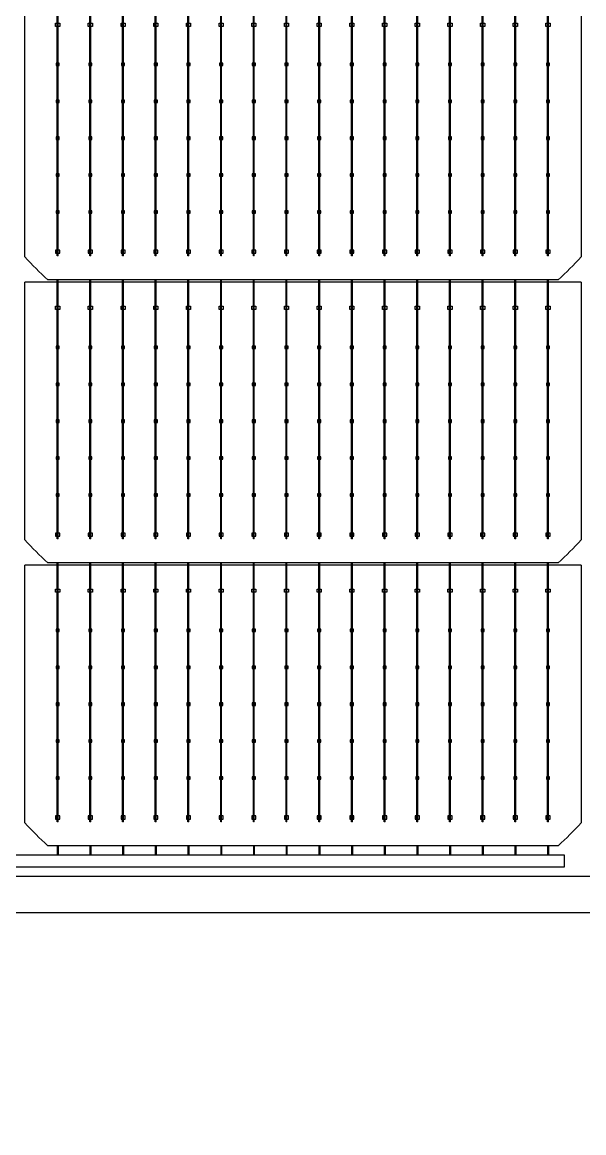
# Model space of a CAD drawing. Header units: millimetres. Extents: x 10297564 to 11610295, y -9287743 to -8409454.
# Drawn here: x 10668490 to 10669964, y -9208731 to -9205814 of the extents above; entities that cross this region are included whole.
import ezdxf

# ---------------------------------------------------------------- set-up
doc = ezdxf.new("R2010")
doc.units = ezdxf.units.MM
doc.header["$LTSCALE"] = 100
doc.layers.add('TEXTLINE', color=1, linetype='Continuous')

# ---------------------------------------------------------------- blocks, each defined once
blk = doc.blocks.new('635W')
for p, q in [((10686289.86, -10026415.96), (10686289.86, -10026331.16)), ((10686290.18, -10026415.96), (10686290.18, -10026331.16)), ((10686300.56, -10026415.96), (10686300.56, -10026331.16)), ((10686300.88, -10026415.96), (10686300.88, -10026331.16)), ((10686311.26, -10026415.96), (10686311.26, -10026331.16)), ((10686311.58, -10026415.96), (10686311.58, -10026331.16)), ((10686321.96, -10026415.96), (10686321.96, -10026331.16)), ((10686322.28, -10026415.96), (10686322.28, -10026331.16)), ((10686332.66, -10026415.96), (10686332.66, -10026331.16)), ((10686332.98, -10026415.96), (10686332.98, -10026331.16)), ((10686343.36, -10026415.96), (10686343.36, -10026331.16)), ((10686343.68, -10026415.96), (10686343.68, -10026331.16)), ((10686354.06, -10026415.96), (10686354.06, -10026331.16)), ((10686354.38, -10026415.96), (10686354.38, -10026331.16)), ((10686364.76, -10026415.96), (10686364.76, -10026331.16)), ((10686365.08, -10026415.96), (10686365.08, -10026331.16)), ((10686375.46, -10026415.96), (10686375.46, -10026331.16)), ((10686375.78, -10026415.96), (10686375.78, -10026331.16)), ((10686386.16, -10026415.96), (10686386.16, -10026331.16)), ((10686386.48, -10026415.96), (10686386.48, -10026331.16)), ((10686396.86, -10026415.96), (10686396.86, -10026331.16)), ((10686397.18, -10026415.96), (10686397.18, -10026331.16)), ((10686407.56, -10026415.96), (10686407.56, -10026331.16)), ((10686407.88, -10026415.96), (10686407.88, -10026331.16)), ((10686418.26, -10026415.96), (10686418.26, -10026331.16)), ((10686418.58, -10026415.96), (10686418.58, -10026331.16)), ((10686428.96, -10026415.96), (10686428.96, -10026331.16)), ((10686429.28, -10026415.96), (10686429.28, -10026331.16)), ((10686439.66, -10026415.96), (10686439.66, -10026331.16)), ((10686439.98, -10026415.96), (10686439.98, -10026331.16)), ((10686450.36, -10026415.96), (10686450.36, -10026331.16)), ((10686450.68, -10026415.96), (10686450.68, -10026331.16)), ((10686461.42, -10026424.64), (10686279.22, -10026424.64)), ((10686289.86, -10026508.64), (10686289.86, -10026423.83)), ((10686290.18, -10026508.64), (10686290.18, -10026423.83)), ((10686300.56, -10026508.64), (10686300.56, -10026423.83)), ((10686300.88, -10026508.64), (10686300.88, -10026423.83)), ((10686311.26, -10026508.64), (10686311.26, -10026423.83)), ((10686311.58, -10026508.64), (10686311.58, -10026423.83)), ((10686321.96, -10026508.64), (10686321.96, -10026423.83)), ((10686322.28, -10026508.64), (10686322.28, -10026423.83)), ((10686332.66, -10026508.64), (10686332.66, -10026423.83)), ((10686332.98, -10026508.64), (10686332.98, -10026423.83)), ((10686343.36, -10026508.64), (10686343.36, -10026423.83)), ((10686343.68, -10026508.64), (10686343.68, -10026423.83)), ((10686354.06, -10026508.64), (10686354.06, -10026423.83)), ((10686354.38, -10026508.64), (10686354.38, -10026423.83)), ((10686364.76, -10026508.64), (10686364.76, -10026423.83)), ((10686365.08, -10026508.64), (10686365.08, -10026423.83)), ((10686375.46, -10026508.64), (10686375.46, -10026423.83)), ((10686375.78, -10026508.64), (10686375.78, -10026423.83)), ((10686386.16, -10026508.64), (10686386.16, -10026423.83)), ((10686386.48, -10026508.64), (10686386.48, -10026423.83)), ((10686396.86, -10026508.64), (10686396.86, -10026423.83)), ((10686397.18, -10026508.64), (10686397.18, -10026423.83)), ((10686407.56, -10026508.64), (10686407.56, -10026423.83)), ((10686407.88, -10026508.64), (10686407.88, -10026423.83)), ((10686418.26, -10026508.64), (10686418.26, -10026423.83)), ((10686418.58, -10026508.64), (10686418.58, -10026423.83)), ((10686428.96, -10026508.64), (10686428.96, -10026423.83)), ((10686429.28, -10026508.64), (10686429.28, -10026423.83)), ((10686439.66, -10026508.64), (10686439.66, -10026423.83)), ((10686439.98, -10026508.64), (10686439.98, -10026423.83)), ((10686450.36, -10026508.64), (10686450.36, -10026423.83)), ((10686450.68, -10026508.64), (10686450.68, -10026423.83)), ((10686289.86, -10026601.31), (10686289.86, -10026516.51)), ((10686290.18, -10026601.31), (10686290.18, -10026516.51)), ((10686300.56, -10026601.31), (10686300.56, -10026516.51)), ((10686300.88, -10026601.31), (10686300.88, -10026516.51)), ((10686311.26, -10026601.31), (10686311.26, -10026516.51)), ((10686311.58, -10026601.31), (10686311.58, -10026516.51)), ((10686321.96, -10026601.31), (10686321.96, -10026516.51)), ((10686322.28, -10026601.31), (10686322.28, -10026516.51)), ((10686332.66, -10026601.31), (10686332.66, -10026516.51)), ((10686332.98, -10026601.31), (10686332.98, -10026516.51)), ((10686343.36, -10026601.31), (10686343.36, -10026516.51)), ((10686343.68, -10026601.31), (10686343.68, -10026516.51)), ((10686354.06, -10026601.31), (10686354.06, -10026516.51)), ((10686354.38, -10026601.31), (10686354.38, -10026516.51)), ((10686364.76, -10026601.31), (10686364.76, -10026516.51)), ((10686365.08, -10026601.31), (10686365.08, -10026516.51)), ((10686375.46, -10026601.31), (10686375.46, -10026516.51)), ((10686375.78, -10026601.31), (10686375.78, -10026516.51)), ((10686386.16, -10026601.31), (10686386.16, -10026516.51)), ((10686386.48, -10026601.31), (10686386.48, -10026516.51)), ((10686396.86, -10026601.31), (10686396.86, -10026516.51)), ((10686397.18, -10026601.31), (10686397.18, -10026516.51)), ((10686407.56, -10026601.31), (10686407.56, -10026516.51)), ((10686407.88, -10026601.31), (10686407.88, -10026516.51)), ((10686418.26, -10026601.31), (10686418.26, -10026516.51)), ((10686418.58, -10026601.31), (10686418.58, -10026516.51)), ((10686428.96, -10026601.31), (10686428.96, -10026516.51)), ((10686429.28, -10026601.31), (10686429.28, -10026516.51)), ((10686439.66, -10026601.31), (10686439.66, -10026516.51)), ((10686439.98, -10026601.31), (10686439.98, -10026516.51)), ((10686450.36, -10026601.31), (10686450.36, -10026516.51)), ((10686450.68, -10026601.31), (10686450.68, -10026516.51)), ((10686461.42, -10026517.31), (10686279.22, -10026517.31)), ((10686289.86, -10026609.19), (10686289.86, -10026612.19)), ((10686290.18, -10026609.19), (10686290.18, -10026612.19)), ((10686300.56, -10026609.19), (10686300.56, -10026612.19)), ((10686300.88, -10026609.19), (10686300.88, -10026612.19)), ((10686311.26, -10026609.19), (10686311.26, -10026612.19)), ((10686311.58, -10026609.19), (10686311.58, -10026612.19)), ((10686321.96, -10026609.19), (10686321.96, -10026612.19)), ((10686322.28, -10026609.19), (10686322.28, -10026612.19)), ((10686332.66, -10026609.19), (10686332.66, -10026612.19)), ((10686332.98, -10026609.19), (10686332.98, -10026612.19)), ((10686343.36, -10026609.19), (10686343.36, -10026612.19)), ((10686343.68, -10026609.19), (10686343.68, -10026612.19)), ((10686354.06, -10026609.19), (10686354.06, -10026612.19)), ((10686354.38, -10026609.19), (10686354.38, -10026612.19)), ((10686364.76, -10026609.19), (10686364.76, -10026612.19)), ((10686365.08, -10026609.19), (10686365.08, -10026612.19)), ((10686375.46, -10026609.19), (10686375.46, -10026612.19)), ((10686375.78, -10026609.19), (10686375.78, -10026612.19)), ((10686386.16, -10026609.19), (10686386.16, -10026612.19)), ((10686386.48, -10026609.19), (10686386.48, -10026612.19)), ((10686396.86, -10026609.19), (10686396.86, -10026612.19)), ((10686397.18, -10026609.19), (10686397.18, -10026612.19)), ((10686407.56, -10026609.19), (10686407.56, -10026612.19)), ((10686407.88, -10026609.19), (10686407.88, -10026612.19)), ((10686418.26, -10026609.19), (10686418.26, -10026612.19)), ((10686418.58, -10026609.19), (10686418.58, -10026612.19)), ((10686428.96, -10026609.19), (10686428.96, -10026612.19)), ((10686429.28, -10026609.19), (10686429.28, -10026612.19)), ((10686439.66, -10026609.19), (10686439.66, -10026612.19)), ((10686439.98, -10026609.19), (10686439.98, -10026612.19)), ((10686450.36, -10026609.19), (10686450.36, -10026612.19)), ((10686450.68, -10026609.19), (10686450.68, -10026612.19))]:
    blk.add_line(p, q)
for points in [[(10686079.67, -10024167.21), (10687212.67, -10024167.21), (10687212.67, -10026631.21), (10686079.67, -10026631.21)], [(10686091.67, -10024179.21), (10687200.67, -10024179.21), (10687200.67, -10026619.21), (10686091.67, -10026619.21)], [(10686289.32, -10026340.83), (10686289.32, -10026339.83), (10686290.72, -10026339.83), (10686290.72, -10026340.83)], [(10686300.02, -10026340.83), (10686300.02, -10026339.83), (10686301.42, -10026339.83), (10686301.42, -10026340.83)], [(10686310.72, -10026340.83), (10686310.72, -10026339.83), (10686312.12, -10026339.83), (10686312.12, -10026340.83)], [(10686321.42, -10026340.83), (10686321.42, -10026339.83), (10686322.82, -10026339.83), (10686322.82, -10026340.83)], [(10686332.12, -10026340.83), (10686332.12, -10026339.83), (10686333.52, -10026339.83), (10686333.52, -10026340.83)], [(10686342.82, -10026340.83), (10686342.82, -10026339.83), (10686344.22, -10026339.83), (10686344.22, -10026340.83)], [(10686353.52, -10026340.83), (10686353.52, -10026339.83), (10686354.92, -10026339.83), (10686354.92, -10026340.83)], [(10686364.22, -10026340.83), (10686364.22, -10026339.83), (10686365.62, -10026339.83), (10686365.62, -10026340.83)], [(10686374.92, -10026340.83), (10686374.92, -10026339.83), (10686376.32, -10026339.83), (10686376.32, -10026340.83)], [(10686385.62, -10026340.83), (10686385.62, -10026339.83), (10686387.02, -10026339.83), (10686387.02, -10026340.83)], [(10686396.32, -10026340.83), (10686396.32, -10026339.83), (10686397.72, -10026339.83), (10686397.72, -10026340.83)], [(10686407.02, -10026340.83), (10686407.02, -10026339.83), (10686408.42, -10026339.83), (10686408.42, -10026340.83)], [(10686417.72, -10026340.83), (10686417.72, -10026339.83), (10686419.12, -10026339.83), (10686419.12, -10026340.83)], [(10686428.42, -10026340.83), (10686428.42, -10026339.83), (10686429.82, -10026339.83), (10686429.82, -10026340.83)], [(10686439.12, -10026340.83), (10686439.12, -10026339.83), (10686440.52, -10026339.83), (10686440.52, -10026340.83)], [(10686449.82, -10026340.83), (10686449.82, -10026339.83), (10686451.22, -10026339.83), (10686451.22, -10026340.83)], [(10686290.52, -10026352.9), (10686289.52, -10026352.9), (10686289.52, -10026353.7), (10686290.52, -10026353.7)], [(10686301.22, -10026352.9), (10686300.22, -10026352.9), (10686300.22, -10026353.7), (10686301.22, -10026353.7)], [(10686311.92, -10026352.9), (10686310.92, -10026352.9), (10686310.92, -10026353.7), (10686311.92, -10026353.7)], [(10686322.62, -10026352.9), (10686321.62, -10026352.9), (10686321.62, -10026353.7), (10686322.62, -10026353.7)], [(10686333.32, -10026352.9), (10686332.32, -10026352.9), (10686332.32, -10026353.7), (10686333.32, -10026353.7)], [(10686344.02, -10026352.9), (10686343.02, -10026352.9), (10686343.02, -10026353.7), (10686344.02, -10026353.7)], [(10686354.72, -10026352.9), (10686353.72, -10026352.9), (10686353.72, -10026353.7), (10686354.72, -10026353.7)], [(10686365.42, -10026352.9), (10686364.42, -10026352.9), (10686364.42, -10026353.7), (10686365.42, -10026353.7)], [(10686376.12, -10026352.9), (10686375.12, -10026352.9), (10686375.12, -10026353.7), (10686376.12, -10026353.7)], [(10686386.82, -10026352.9), (10686385.82, -10026352.9), (10686385.82, -10026353.7), (10686386.82, -10026353.7)], [(10686397.52, -10026352.9), (10686396.52, -10026352.9), (10686396.52, -10026353.7), (10686397.52, -10026353.7)], [(10686408.22, -10026352.9), (10686407.22, -10026352.9), (10686407.22, -10026353.7), (10686408.22, -10026353.7)], [(10686418.92, -10026352.9), (10686417.92, -10026352.9), (10686417.92, -10026353.7), (10686418.92, -10026353.7)], [(10686429.62, -10026352.9), (10686428.62, -10026352.9), (10686428.62, -10026353.7), (10686429.62, -10026353.7)], [(10686440.32, -10026352.9), (10686439.32, -10026352.9), (10686439.32, -10026353.7), (10686440.32, -10026353.7)], [(10686451.02, -10026352.9), (10686450.02, -10026352.9), (10686450.02, -10026353.7), (10686451.02, -10026353.7)], [(10686290.52, -10026364.98), (10686289.52, -10026364.98), (10686289.52, -10026365.78), (10686290.52, -10026365.78)], [(10686301.22, -10026364.98), (10686300.22, -10026364.98), (10686300.22, -10026365.78), (10686301.22, -10026365.78)], [(10686311.92, -10026364.98), (10686310.92, -10026364.98), (10686310.92, -10026365.78), (10686311.92, -10026365.78)], [(10686322.62, -10026364.98), (10686321.62, -10026364.98), (10686321.62, -10026365.78), (10686322.62, -10026365.78)], [(10686333.32, -10026364.98), (10686332.32, -10026364.98), (10686332.32, -10026365.78), (10686333.32, -10026365.78)], [(10686344.02, -10026364.98), (10686343.02, -10026364.98), (10686343.02, -10026365.78), (10686344.02, -10026365.78)], [(10686354.72, -10026364.98), (10686353.72, -10026364.98), (10686353.72, -10026365.78), (10686354.72, -10026365.78)], [(10686365.42, -10026364.98), (10686364.42, -10026364.98), (10686364.42, -10026365.78), (10686365.42, -10026365.78)], [(10686376.12, -10026364.98), (10686375.12, -10026364.98), (10686375.12, -10026365.78), (10686376.12, -10026365.78)], [(10686386.82, -10026364.98), (10686385.82, -10026364.98), (10686385.82, -10026365.78), (10686386.82, -10026365.78)], [(10686397.52, -10026364.98), (10686396.52, -10026364.98), (10686396.52, -10026365.78), (10686397.52, -10026365.78)], [(10686408.22, -10026364.98), (10686407.22, -10026364.98), (10686407.22, -10026365.78), (10686408.22, -10026365.78)], [(10686418.92, -10026364.98), (10686417.92, -10026364.98), (10686417.92, -10026365.78), (10686418.92, -10026365.78)], [(10686429.62, -10026364.98), (10686428.62, -10026364.98), (10686428.62, -10026365.78), (10686429.62, -10026365.78)], [(10686440.32, -10026364.98), (10686439.32, -10026364.98), (10686439.32, -10026365.78), (10686440.32, -10026365.78)], [(10686451.02, -10026364.98), (10686450.02, -10026364.98), (10686450.02, -10026365.78), (10686451.02, -10026365.78)], [(10686290.52, -10026377.06), (10686289.52, -10026377.06), (10686289.52, -10026377.86), (10686290.52, -10026377.86)], [(10686301.22, -10026377.06), (10686300.22, -10026377.06), (10686300.22, -10026377.86), (10686301.22, -10026377.86)], [(10686311.92, -10026377.06), (10686310.92, -10026377.06), (10686310.92, -10026377.86), (10686311.92, -10026377.86)], [(10686322.62, -10026377.06), (10686321.62, -10026377.06), (10686321.62, -10026377.86), (10686322.62, -10026377.86)], [(10686333.32, -10026377.06), (10686332.32, -10026377.06), (10686332.32, -10026377.86), (10686333.32, -10026377.86)], [(10686344.02, -10026377.06), (10686343.02, -10026377.06), (10686343.02, -10026377.86), (10686344.02, -10026377.86)], [(10686354.72, -10026377.06), (10686353.72, -10026377.06), (10686353.72, -10026377.86), (10686354.72, -10026377.86)], [(10686365.42, -10026377.06), (10686364.42, -10026377.06), (10686364.42, -10026377.86), (10686365.42, -10026377.86)], [(10686376.12, -10026377.06), (10686375.12, -10026377.06), (10686375.12, -10026377.86), (10686376.12, -10026377.86)], [(10686386.82, -10026377.06), (10686385.82, -10026377.06), (10686385.82, -10026377.86), (10686386.82, -10026377.86)], [(10686397.52, -10026377.06), (10686396.52, -10026377.06), (10686396.52, -10026377.86), (10686397.52, -10026377.86)], [(10686408.22, -10026377.06), (10686407.22, -10026377.06), (10686407.22, -10026377.86), (10686408.22, -10026377.86)], [(10686418.92, -10026377.06), (10686417.92, -10026377.06), (10686417.92, -10026377.86), (10686418.92, -10026377.86)], [(10686429.62, -10026377.06), (10686428.62, -10026377.06), (10686428.62, -10026377.86), (10686429.62, -10026377.86)], [(10686440.32, -10026377.06), (10686439.32, -10026377.06), (10686439.32, -10026377.86), (10686440.32, -10026377.86)], [(10686451.02, -10026377.06), (10686450.02, -10026377.06), (10686450.02, -10026377.86), (10686451.02, -10026377.86)], [(10686290.52, -10026389.14), (10686289.52, -10026389.14), (10686289.52, -10026389.94), (10686290.52, -10026389.94)], [(10686301.22, -10026389.14), (10686300.22, -10026389.14), (10686300.22, -10026389.94), (10686301.22, -10026389.94)], [(10686311.92, -10026389.14), (10686310.92, -10026389.14), (10686310.92, -10026389.94), (10686311.92, -10026389.94)], [(10686322.62, -10026389.14), (10686321.62, -10026389.14), (10686321.62, -10026389.94), (10686322.62, -10026389.94)], [(10686333.32, -10026389.14), (10686332.32, -10026389.14), (10686332.32, -10026389.94), (10686333.32, -10026389.94)], [(10686344.02, -10026389.14), (10686343.02, -10026389.14), (10686343.02, -10026389.94), (10686344.02, -10026389.94)], [(10686354.72, -10026389.14), (10686353.72, -10026389.14), (10686353.72, -10026389.94), (10686354.72, -10026389.94)], [(10686365.42, -10026389.14), (10686364.42, -10026389.14), (10686364.42, -10026389.94), (10686365.42, -10026389.94)], [(10686376.12, -10026389.14), (10686375.12, -10026389.14), (10686375.12, -10026389.94), (10686376.12, -10026389.94)], [(10686386.82, -10026389.14), (10686385.82, -10026389.14), (10686385.82, -10026389.94), (10686386.82, -10026389.94)], [(10686397.52, -10026389.14), (10686396.52, -10026389.14), (10686396.52, -10026389.94), (10686397.52, -10026389.94)], [(10686408.22, -10026389.14), (10686407.22, -10026389.14), (10686407.22, -10026389.94), (10686408.22, -10026389.94)], [(10686418.92, -10026389.14), (10686417.92, -10026389.14), (10686417.92, -10026389.94), (10686418.92, -10026389.94)], [(10686429.62, -10026389.14), (10686428.62, -10026389.14), (10686428.62, -10026389.94), (10686429.62, -10026389.94)], [(10686440.32, -10026389.14), (10686439.32, -10026389.14), (10686439.32, -10026389.94), (10686440.32, -10026389.94)], [(10686451.02, -10026389.14), (10686450.02, -10026389.14), (10686450.02, -10026389.94), (10686451.02, -10026389.94)], [(10686290.52, -10026401.22), (10686289.52, -10026401.22), (10686289.52, -10026402.02), (10686290.52, -10026402.02)], [(10686301.22, -10026401.22), (10686300.22, -10026401.22), (10686300.22, -10026402.02), (10686301.22, -10026402.02)], [(10686311.92, -10026401.22), (10686310.92, -10026401.22), (10686310.92, -10026402.02), (10686311.92, -10026402.02)], [(10686322.62, -10026401.22), (10686321.62, -10026401.22), (10686321.62, -10026402.02), (10686322.62, -10026402.02)], [(10686333.32, -10026401.22), (10686332.32, -10026401.22), (10686332.32, -10026402.02), (10686333.32, -10026402.02)], [(10686344.02, -10026401.22), (10686343.02, -10026401.22), (10686343.02, -10026402.02), (10686344.02, -10026402.02)], [(10686354.72, -10026401.22), (10686353.72, -10026401.22), (10686353.72, -10026402.02), (10686354.72, -10026402.02)], [(10686365.42, -10026401.22), (10686364.42, -10026401.22), (10686364.42, -10026402.02), (10686365.42, -10026402.02)], [(10686376.12, -10026401.22), (10686375.12, -10026401.22), (10686375.12, -10026402.02), (10686376.12, -10026402.02)], [(10686386.82, -10026401.22), (10686385.82, -10026401.22), (10686385.82, -10026402.02), (10686386.82, -10026402.02)], [(10686397.52, -10026401.22), (10686396.52, -10026401.22), (10686396.52, -10026402.02), (10686397.52, -10026402.02)], [(10686408.22, -10026401.22), (10686407.22, -10026401.22), (10686407.22, -10026402.02), (10686408.22, -10026402.02)], [(10686418.92, -10026401.22), (10686417.92, -10026401.22), (10686417.92, -10026402.02), (10686418.92, -10026402.02)], [(10686429.62, -10026401.22), (10686428.62, -10026401.22), (10686428.62, -10026402.02), (10686429.62, -10026402.02)], [(10686440.32, -10026401.22), (10686439.32, -10026401.22), (10686439.32, -10026402.02), (10686440.32, -10026402.02)], [(10686451.02, -10026401.22), (10686450.02, -10026401.22), (10686450.02, -10026402.02), (10686451.02, -10026402.02)], [(10686289.32, -10026414.09), (10686289.32, -10026415.09), (10686290.72, -10026415.09), (10686290.72, -10026414.09)], [(10686300.02, -10026414.09), (10686300.02, -10026415.09), (10686301.42, -10026415.09), (10686301.42, -10026414.09)], [(10686310.72, -10026414.09), (10686310.72, -10026415.09), (10686312.12, -10026415.09), (10686312.12, -10026414.09)], [(10686321.42, -10026414.09), (10686321.42, -10026415.09), (10686322.82, -10026415.09), (10686322.82, -10026414.09)], [(10686332.12, -10026414.09), (10686332.12, -10026415.09), (10686333.52, -10026415.09), (10686333.52, -10026414.09)], [(10686342.82, -10026414.09), (10686342.82, -10026415.09), (10686344.22, -10026415.09), (10686344.22, -10026414.09)], [(10686353.52, -10026414.09), (10686353.52, -10026415.09), (10686354.92, -10026415.09), (10686354.92, -10026414.09)], [(10686364.22, -10026414.09), (10686364.22, -10026415.09), (10686365.62, -10026415.09), (10686365.62, -10026414.09)], [(10686374.92, -10026414.09), (10686374.92, -10026415.09), (10686376.32, -10026415.09), (10686376.32, -10026414.09)], [(10686385.62, -10026414.09), (10686385.62, -10026415.09), (10686387.02, -10026415.09), (10686387.02, -10026414.09)], [(10686396.32, -10026414.09), (10686396.32, -10026415.09), (10686397.72, -10026415.09), (10686397.72, -10026414.09)], [(10686407.02, -10026414.09), (10686407.02, -10026415.09), (10686408.42, -10026415.09), (10686408.42, -10026414.09)], [(10686417.72, -10026414.09), (10686417.72, -10026415.09), (10686419.12, -10026415.09), (10686419.12, -10026414.09)], [(10686428.42, -10026414.09), (10686428.42, -10026415.09), (10686429.82, -10026415.09), (10686429.82, -10026414.09)], [(10686439.12, -10026414.09), (10686439.12, -10026415.09), (10686440.52, -10026415.09), (10686440.52, -10026414.09)], [(10686449.82, -10026414.09), (10686449.82, -10026415.09), (10686451.22, -10026415.09), (10686451.22, -10026414.09)], [(10686289.32, -10026433.51), (10686289.32, -10026432.51), (10686290.72, -10026432.51), (10686290.72, -10026433.51)], [(10686300.02, -10026433.51), (10686300.02, -10026432.51), (10686301.42, -10026432.51), (10686301.42, -10026433.51)], [(10686310.72, -10026433.51), (10686310.72, -10026432.51), (10686312.12, -10026432.51), (10686312.12, -10026433.51)], [(10686321.42, -10026433.51), (10686321.42, -10026432.51), (10686322.82, -10026432.51), (10686322.82, -10026433.51)], [(10686332.12, -10026433.51), (10686332.12, -10026432.51), (10686333.52, -10026432.51), (10686333.52, -10026433.51)], [(10686342.82, -10026433.51), (10686342.82, -10026432.51), (10686344.22, -10026432.51), (10686344.22, -10026433.51)], [(10686353.52, -10026433.51), (10686353.52, -10026432.51), (10686354.92, -10026432.51), (10686354.92, -10026433.51)], [(10686364.22, -10026433.51), (10686364.22, -10026432.51), (10686365.62, -10026432.51), (10686365.62, -10026433.51)], [(10686374.92, -10026433.51), (10686374.92, -10026432.51), (10686376.32, -10026432.51), (10686376.32, -10026433.51)], [(10686385.62, -10026433.51), (10686385.62, -10026432.51), (10686387.02, -10026432.51), (10686387.02, -10026433.51)], [(10686396.32, -10026433.51), (10686396.32, -10026432.51), (10686397.72, -10026432.51), (10686397.72, -10026433.51)], [(10686407.02, -10026433.51), (10686407.02, -10026432.51), (10686408.42, -10026432.51), (10686408.42, -10026433.51)], [(10686417.72, -10026433.51), (10686417.72, -10026432.51), (10686419.12, -10026432.51), (10686419.12, -10026433.51)], [(10686428.42, -10026433.51), (10686428.42, -10026432.51), (10686429.82, -10026432.51), (10686429.82, -10026433.51)], [(10686439.12, -10026433.51), (10686439.12, -10026432.51), (10686440.52, -10026432.51), (10686440.52, -10026433.51)], [(10686449.82, -10026433.51), (10686449.82, -10026432.51), (10686451.22, -10026432.51), (10686451.22, -10026433.51)], [(10686290.52, -10026445.58), (10686289.52, -10026445.58), (10686289.52, -10026446.38), (10686290.52, -10026446.38)], [(10686301.22, -10026445.58), (10686300.22, -10026445.58), (10686300.22, -10026446.38), (10686301.22, -10026446.38)], [(10686311.92, -10026445.58), (10686310.92, -10026445.58), (10686310.92, -10026446.38), (10686311.92, -10026446.38)], [(10686322.62, -10026445.58), (10686321.62, -10026445.58), (10686321.62, -10026446.38), (10686322.62, -10026446.38)], [(10686333.32, -10026445.58), (10686332.32, -10026445.58), (10686332.32, -10026446.38), (10686333.32, -10026446.38)], [(10686344.02, -10026445.58), (10686343.02, -10026445.58), (10686343.02, -10026446.38), (10686344.02, -10026446.38)], [(10686354.72, -10026445.58), (10686353.72, -10026445.58), (10686353.72, -10026446.38), (10686354.72, -10026446.38)], [(10686365.42, -10026445.58), (10686364.42, -10026445.58), (10686364.42, -10026446.38), (10686365.42, -10026446.38)], [(10686376.12, -10026445.58), (10686375.12, -10026445.58), (10686375.12, -10026446.38), (10686376.12, -10026446.38)], [(10686386.82, -10026445.58), (10686385.82, -10026445.58), (10686385.82, -10026446.38), (10686386.82, -10026446.38)], [(10686397.52, -10026445.58), (10686396.52, -10026445.58), (10686396.52, -10026446.38), (10686397.52, -10026446.38)], [(10686408.22, -10026445.58), (10686407.22, -10026445.58), (10686407.22, -10026446.38), (10686408.22, -10026446.38)], [(10686418.92, -10026445.58), (10686417.92, -10026445.58), (10686417.92, -10026446.38), (10686418.92, -10026446.38)], [(10686429.62, -10026445.58), (10686428.62, -10026445.58), (10686428.62, -10026446.38), (10686429.62, -10026446.38)], [(10686440.32, -10026445.58), (10686439.32, -10026445.58), (10686439.32, -10026446.38), (10686440.32, -10026446.38)], [(10686451.02, -10026445.58), (10686450.02, -10026445.58), (10686450.02, -10026446.38), (10686451.02, -10026446.38)], [(10686290.52, -10026457.66), (10686289.52, -10026457.66), (10686289.52, -10026458.46), (10686290.52, -10026458.46)], [(10686301.22, -10026457.66), (10686300.22, -10026457.66), (10686300.22, -10026458.46), (10686301.22, -10026458.46)], [(10686311.92, -10026457.66), (10686310.92, -10026457.66), (10686310.92, -10026458.46), (10686311.92, -10026458.46)], [(10686322.62, -10026457.66), (10686321.62, -10026457.66), (10686321.62, -10026458.46), (10686322.62, -10026458.46)], [(10686333.32, -10026457.66), (10686332.32, -10026457.66), (10686332.32, -10026458.46), (10686333.32, -10026458.46)], [(10686344.02, -10026457.66), (10686343.02, -10026457.66), (10686343.02, -10026458.46), (10686344.02, -10026458.46)], [(10686354.72, -10026457.66), (10686353.72, -10026457.66), (10686353.72, -10026458.46), (10686354.72, -10026458.46)], [(10686365.42, -10026457.66), (10686364.42, -10026457.66), (10686364.42, -10026458.46), (10686365.42, -10026458.46)], [(10686376.12, -10026457.66), (10686375.12, -10026457.66), (10686375.12, -10026458.46), (10686376.12, -10026458.46)], [(10686386.82, -10026457.66), (10686385.82, -10026457.66), (10686385.82, -10026458.46), (10686386.82, -10026458.46)], [(10686397.52, -10026457.66), (10686396.52, -10026457.66), (10686396.52, -10026458.46), (10686397.52, -10026458.46)], [(10686408.22, -10026457.66), (10686407.22, -10026457.66), (10686407.22, -10026458.46), (10686408.22, -10026458.46)], [(10686418.92, -10026457.66), (10686417.92, -10026457.66), (10686417.92, -10026458.46), (10686418.92, -10026458.46)], [(10686429.62, -10026457.66), (10686428.62, -10026457.66), (10686428.62, -10026458.46), (10686429.62, -10026458.46)], [(10686440.32, -10026457.66), (10686439.32, -10026457.66), (10686439.32, -10026458.46), (10686440.32, -10026458.46)], [(10686451.02, -10026457.66), (10686450.02, -10026457.66), (10686450.02, -10026458.46), (10686451.02, -10026458.46)], [(10686290.52, -10026469.74), (10686289.52, -10026469.74), (10686289.52, -10026470.54), (10686290.52, -10026470.54)], [(10686301.22, -10026469.74), (10686300.22, -10026469.74), (10686300.22, -10026470.54), (10686301.22, -10026470.54)], [(10686311.92, -10026469.74), (10686310.92, -10026469.74), (10686310.92, -10026470.54), (10686311.92, -10026470.54)], [(10686322.62, -10026469.74), (10686321.62, -10026469.74), (10686321.62, -10026470.54), (10686322.62, -10026470.54)], [(10686333.32, -10026469.74), (10686332.32, -10026469.74), (10686332.32, -10026470.54), (10686333.32, -10026470.54)], [(10686344.02, -10026469.74), (10686343.02, -10026469.74), (10686343.02, -10026470.54), (10686344.02, -10026470.54)], [(10686354.72, -10026469.74), (10686353.72, -10026469.74), (10686353.72, -10026470.54), (10686354.72, -10026470.54)], [(10686365.42, -10026469.74), (10686364.42, -10026469.74), (10686364.42, -10026470.54), (10686365.42, -10026470.54)], [(10686376.12, -10026469.74), (10686375.12, -10026469.74), (10686375.12, -10026470.54), (10686376.12, -10026470.54)], [(10686386.82, -10026469.74), (10686385.82, -10026469.74), (10686385.82, -10026470.54), (10686386.82, -10026470.54)], [(10686397.52, -10026469.74), (10686396.52, -10026469.74), (10686396.52, -10026470.54), (10686397.52, -10026470.54)], [(10686408.22, -10026469.74), (10686407.22, -10026469.74), (10686407.22, -10026470.54), (10686408.22, -10026470.54)], [(10686418.92, -10026469.74), (10686417.92, -10026469.74), (10686417.92, -10026470.54), (10686418.92, -10026470.54)], [(10686429.62, -10026469.74), (10686428.62, -10026469.74), (10686428.62, -10026470.54), (10686429.62, -10026470.54)], [(10686440.32, -10026469.74), (10686439.32, -10026469.74), (10686439.32, -10026470.54), (10686440.32, -10026470.54)], [(10686451.02, -10026469.74), (10686450.02, -10026469.74), (10686450.02, -10026470.54), (10686451.02, -10026470.54)], [(10686290.52, -10026481.82), (10686289.52, -10026481.82), (10686289.52, -10026482.62), (10686290.52, -10026482.62)], [(10686301.22, -10026481.82), (10686300.22, -10026481.82), (10686300.22, -10026482.62), (10686301.22, -10026482.62)], [(10686311.92, -10026481.82), (10686310.92, -10026481.82), (10686310.92, -10026482.62), (10686311.92, -10026482.62)], [(10686322.62, -10026481.82), (10686321.62, -10026481.82), (10686321.62, -10026482.62), (10686322.62, -10026482.62)], [(10686333.32, -10026481.82), (10686332.32, -10026481.82), (10686332.32, -10026482.62), (10686333.32, -10026482.62)], [(10686344.02, -10026481.82), (10686343.02, -10026481.82), (10686343.02, -10026482.62), (10686344.02, -10026482.62)], [(10686354.72, -10026481.82), (10686353.72, -10026481.82), (10686353.72, -10026482.62), (10686354.72, -10026482.62)], [(10686365.42, -10026481.82), (10686364.42, -10026481.82), (10686364.42, -10026482.62), (10686365.42, -10026482.62)], [(10686376.12, -10026481.82), (10686375.12, -10026481.82), (10686375.12, -10026482.62), (10686376.12, -10026482.62)], [(10686386.82, -10026481.82), (10686385.82, -10026481.82), (10686385.82, -10026482.62), (10686386.82, -10026482.62)], [(10686397.52, -10026481.82), (10686396.52, -10026481.82), (10686396.52, -10026482.62), (10686397.52, -10026482.62)], [(10686408.22, -10026481.82), (10686407.22, -10026481.82), (10686407.22, -10026482.62), (10686408.22, -10026482.62)], [(10686418.92, -10026481.82), (10686417.92, -10026481.82), (10686417.92, -10026482.62), (10686418.92, -10026482.62)], [(10686429.62, -10026481.82), (10686428.62, -10026481.82), (10686428.62, -10026482.62), (10686429.62, -10026482.62)], [(10686440.32, -10026481.82), (10686439.32, -10026481.82), (10686439.32, -10026482.62), (10686440.32, -10026482.62)], [(10686451.02, -10026481.82), (10686450.02, -10026481.82), (10686450.02, -10026482.62), (10686451.02, -10026482.62)], [(10686290.52, -10026493.9), (10686289.52, -10026493.9), (10686289.52, -10026494.7), (10686290.52, -10026494.7)], [(10686301.22, -10026493.9), (10686300.22, -10026493.9), (10686300.22, -10026494.7), (10686301.22, -10026494.7)], [(10686311.92, -10026493.9), (10686310.92, -10026493.9), (10686310.92, -10026494.7), (10686311.92, -10026494.7)], [(10686322.62, -10026493.9), (10686321.62, -10026493.9), (10686321.62, -10026494.7), (10686322.62, -10026494.7)], [(10686333.32, -10026493.9), (10686332.32, -10026493.9), (10686332.32, -10026494.7), (10686333.32, -10026494.7)], [(10686344.02, -10026493.9), (10686343.02, -10026493.9), (10686343.02, -10026494.7), (10686344.02, -10026494.7)], [(10686354.72, -10026493.9), (10686353.72, -10026493.9), (10686353.72, -10026494.7), (10686354.72, -10026494.7)], [(10686365.42, -10026493.9), (10686364.42, -10026493.9), (10686364.42, -10026494.7), (10686365.42, -10026494.7)], [(10686376.12, -10026493.9), (10686375.12, -10026493.9), (10686375.12, -10026494.7), (10686376.12, -10026494.7)], [(10686386.82, -10026493.9), (10686385.82, -10026493.9), (10686385.82, -10026494.7), (10686386.82, -10026494.7)], [(10686397.52, -10026493.9), (10686396.52, -10026493.9), (10686396.52, -10026494.7), (10686397.52, -10026494.7)], [(10686408.22, -10026493.9), (10686407.22, -10026493.9), (10686407.22, -10026494.7), (10686408.22, -10026494.7)], [(10686418.92, -10026493.9), (10686417.92, -10026493.9), (10686417.92, -10026494.7), (10686418.92, -10026494.7)], [(10686429.62, -10026493.9), (10686428.62, -10026493.9), (10686428.62, -10026494.7), (10686429.62, -10026494.7)], [(10686440.32, -10026493.9), (10686439.32, -10026493.9), (10686439.32, -10026494.7), (10686440.32, -10026494.7)], [(10686451.02, -10026493.9), (10686450.02, -10026493.9), (10686450.02, -10026494.7), (10686451.02, -10026494.7)], [(10686289.32, -10026506.77), (10686289.32, -10026507.77), (10686290.72, -10026507.77), (10686290.72, -10026506.77)], [(10686300.02, -10026506.77), (10686300.02, -10026507.77), (10686301.42, -10026507.77), (10686301.42, -10026506.77)], [(10686310.72, -10026506.77), (10686310.72, -10026507.77), (10686312.12, -10026507.77), (10686312.12, -10026506.77)], [(10686321.42, -10026506.77), (10686321.42, -10026507.77), (10686322.82, -10026507.77), (10686322.82, -10026506.77)], [(10686332.12, -10026506.77), (10686332.12, -10026507.77), (10686333.52, -10026507.77), (10686333.52, -10026506.77)], [(10686342.82, -10026506.77), (10686342.82, -10026507.77), (10686344.22, -10026507.77), (10686344.22, -10026506.77)], [(10686353.52, -10026506.77), (10686353.52, -10026507.77), (10686354.92, -10026507.77), (10686354.92, -10026506.77)], [(10686364.22, -10026506.77), (10686364.22, -10026507.77), (10686365.62, -10026507.77), (10686365.62, -10026506.77)], [(10686374.92, -10026506.77), (10686374.92, -10026507.77), (10686376.32, -10026507.77), (10686376.32, -10026506.77)], [(10686385.62, -10026506.77), (10686385.62, -10026507.77), (10686387.02, -10026507.77), (10686387.02, -10026506.77)], [(10686396.32, -10026506.77), (10686396.32, -10026507.77), (10686397.72, -10026507.77), (10686397.72, -10026506.77)], [(10686407.02, -10026506.77), (10686407.02, -10026507.77), (10686408.42, -10026507.77), (10686408.42, -10026506.77)], [(10686417.72, -10026506.77), (10686417.72, -10026507.77), (10686419.12, -10026507.77), (10686419.12, -10026506.77)], [(10686428.42, -10026506.77), (10686428.42, -10026507.77), (10686429.82, -10026507.77), (10686429.82, -10026506.77)], [(10686439.12, -10026506.77), (10686439.12, -10026507.77), (10686440.52, -10026507.77), (10686440.52, -10026506.77)], [(10686449.82, -10026506.77), (10686449.82, -10026507.77), (10686451.22, -10026507.77), (10686451.22, -10026506.77)], [(10686289.32, -10026526.18), (10686289.32, -10026525.18), (10686290.72, -10026525.18), (10686290.72, -10026526.18)], [(10686300.02, -10026526.18), (10686300.02, -10026525.18), (10686301.42, -10026525.18), (10686301.42, -10026526.18)], [(10686310.72, -10026526.18), (10686310.72, -10026525.18), (10686312.12, -10026525.18), (10686312.12, -10026526.18)], [(10686321.42, -10026526.18), (10686321.42, -10026525.18), (10686322.82, -10026525.18), (10686322.82, -10026526.18)], [(10686332.12, -10026526.18), (10686332.12, -10026525.18), (10686333.52, -10026525.18), (10686333.52, -10026526.18)], [(10686342.82, -10026526.18), (10686342.82, -10026525.18), (10686344.22, -10026525.18), (10686344.22, -10026526.18)], [(10686353.52, -10026526.18), (10686353.52, -10026525.18), (10686354.92, -10026525.18), (10686354.92, -10026526.18)], [(10686364.22, -10026526.18), (10686364.22, -10026525.18), (10686365.62, -10026525.18), (10686365.62, -10026526.18)], [(10686374.92, -10026526.18), (10686374.92, -10026525.18), (10686376.32, -10026525.18), (10686376.32, -10026526.18)], [(10686385.62, -10026526.18), (10686385.62, -10026525.18), (10686387.02, -10026525.18), (10686387.02, -10026526.18)], [(10686396.32, -10026526.18), (10686396.32, -10026525.18), (10686397.72, -10026525.18), (10686397.72, -10026526.18)], [(10686407.02, -10026526.18), (10686407.02, -10026525.18), (10686408.42, -10026525.18), (10686408.42, -10026526.18)], [(10686417.72, -10026526.18), (10686417.72, -10026525.18), (10686419.12, -10026525.18), (10686419.12, -10026526.18)], [(10686428.42, -10026526.18), (10686428.42, -10026525.18), (10686429.82, -10026525.18), (10686429.82, -10026526.18)], [(10686439.12, -10026526.18), (10686439.12, -10026525.18), (10686440.52, -10026525.18), (10686440.52, -10026526.18)], [(10686449.82, -10026526.18), (10686449.82, -10026525.18), (10686451.22, -10026525.18), (10686451.22, -10026526.18)], [(10686290.52, -10026538.25), (10686289.52, -10026538.25), (10686289.52, -10026539.05), (10686290.52, -10026539.05)], [(10686301.22, -10026538.25), (10686300.22, -10026538.25), (10686300.22, -10026539.05), (10686301.22, -10026539.05)], [(10686311.92, -10026538.25), (10686310.92, -10026538.25), (10686310.92, -10026539.05), (10686311.92, -10026539.05)], [(10686322.62, -10026538.25), (10686321.62, -10026538.25), (10686321.62, -10026539.05), (10686322.62, -10026539.05)], [(10686333.32, -10026538.25), (10686332.32, -10026538.25), (10686332.32, -10026539.05), (10686333.32, -10026539.05)], [(10686344.02, -10026538.25), (10686343.02, -10026538.25), (10686343.02, -10026539.05), (10686344.02, -10026539.05)], [(10686354.72, -10026538.25), (10686353.72, -10026538.25), (10686353.72, -10026539.05), (10686354.72, -10026539.05)], [(10686365.42, -10026538.25), (10686364.42, -10026538.25), (10686364.42, -10026539.05), (10686365.42, -10026539.05)], [(10686376.12, -10026538.25), (10686375.12, -10026538.25), (10686375.12, -10026539.05), (10686376.12, -10026539.05)], [(10686386.82, -10026538.25), (10686385.82, -10026538.25), (10686385.82, -10026539.05), (10686386.82, -10026539.05)], [(10686397.52, -10026538.25), (10686396.52, -10026538.25), (10686396.52, -10026539.05), (10686397.52, -10026539.05)], [(10686408.22, -10026538.25), (10686407.22, -10026538.25), (10686407.22, -10026539.05), (10686408.22, -10026539.05)], [(10686418.92, -10026538.25), (10686417.92, -10026538.25), (10686417.92, -10026539.05), (10686418.92, -10026539.05)], [(10686429.62, -10026538.25), (10686428.62, -10026538.25), (10686428.62, -10026539.05), (10686429.62, -10026539.05)], [(10686440.32, -10026538.25), (10686439.32, -10026538.25), (10686439.32, -10026539.05), (10686440.32, -10026539.05)], [(10686451.02, -10026538.25), (10686450.02, -10026538.25), (10686450.02, -10026539.05), (10686451.02, -10026539.05)], [(10686290.52, -10026550.33), (10686289.52, -10026550.33), (10686289.52, -10026551.13), (10686290.52, -10026551.13)], [(10686301.22, -10026550.33), (10686300.22, -10026550.33), (10686300.22, -10026551.13), (10686301.22, -10026551.13)], [(10686311.92, -10026550.33), (10686310.92, -10026550.33), (10686310.92, -10026551.13), (10686311.92, -10026551.13)], [(10686322.62, -10026550.33), (10686321.62, -10026550.33), (10686321.62, -10026551.13), (10686322.62, -10026551.13)], [(10686333.32, -10026550.33), (10686332.32, -10026550.33), (10686332.32, -10026551.13), (10686333.32, -10026551.13)], [(10686344.02, -10026550.33), (10686343.02, -10026550.33), (10686343.02, -10026551.13), (10686344.02, -10026551.13)], [(10686354.72, -10026550.33), (10686353.72, -10026550.33), (10686353.72, -10026551.13), (10686354.72, -10026551.13)], [(10686365.42, -10026550.33), (10686364.42, -10026550.33), (10686364.42, -10026551.13), (10686365.42, -10026551.13)], [(10686376.12, -10026550.33), (10686375.12, -10026550.33), (10686375.12, -10026551.13), (10686376.12, -10026551.13)], [(10686386.82, -10026550.33), (10686385.82, -10026550.33), (10686385.82, -10026551.13), (10686386.82, -10026551.13)], [(10686397.52, -10026550.33), (10686396.52, -10026550.33), (10686396.52, -10026551.13), (10686397.52, -10026551.13)], [(10686408.22, -10026550.33), (10686407.22, -10026550.33), (10686407.22, -10026551.13), (10686408.22, -10026551.13)], [(10686418.92, -10026550.33), (10686417.92, -10026550.33), (10686417.92, -10026551.13), (10686418.92, -10026551.13)], [(10686429.62, -10026550.33), (10686428.62, -10026550.33), (10686428.62, -10026551.13), (10686429.62, -10026551.13)], [(10686440.32, -10026550.33), (10686439.32, -10026550.33), (10686439.32, -10026551.13), (10686440.32, -10026551.13)], [(10686451.02, -10026550.33), (10686450.02, -10026550.33), (10686450.02, -10026551.13), (10686451.02, -10026551.13)], [(10686290.52, -10026562.41), (10686289.52, -10026562.41), (10686289.52, -10026563.21), (10686290.52, -10026563.21)], [(10686301.22, -10026562.41), (10686300.22, -10026562.41), (10686300.22, -10026563.21), (10686301.22, -10026563.21)], [(10686311.92, -10026562.41), (10686310.92, -10026562.41), (10686310.92, -10026563.21), (10686311.92, -10026563.21)], [(10686322.62, -10026562.41), (10686321.62, -10026562.41), (10686321.62, -10026563.21), (10686322.62, -10026563.21)], [(10686333.32, -10026562.41), (10686332.32, -10026562.41), (10686332.32, -10026563.21), (10686333.32, -10026563.21)], [(10686344.02, -10026562.41), (10686343.02, -10026562.41), (10686343.02, -10026563.21), (10686344.02, -10026563.21)], [(10686354.72, -10026562.41), (10686353.72, -10026562.41), (10686353.72, -10026563.21), (10686354.72, -10026563.21)], [(10686365.42, -10026562.41), (10686364.42, -10026562.41), (10686364.42, -10026563.21), (10686365.42, -10026563.21)], [(10686376.12, -10026562.41), (10686375.12, -10026562.41), (10686375.12, -10026563.21), (10686376.12, -10026563.21)], [(10686386.82, -10026562.41), (10686385.82, -10026562.41), (10686385.82, -10026563.21), (10686386.82, -10026563.21)], [(10686397.52, -10026562.41), (10686396.52, -10026562.41), (10686396.52, -10026563.21), (10686397.52, -10026563.21)], [(10686408.22, -10026562.41), (10686407.22, -10026562.41), (10686407.22, -10026563.21), (10686408.22, -10026563.21)], [(10686418.92, -10026562.41), (10686417.92, -10026562.41), (10686417.92, -10026563.21), (10686418.92, -10026563.21)], [(10686429.62, -10026562.41), (10686428.62, -10026562.41), (10686428.62, -10026563.21), (10686429.62, -10026563.21)], [(10686440.32, -10026562.41), (10686439.32, -10026562.41), (10686439.32, -10026563.21), (10686440.32, -10026563.21)], [(10686451.02, -10026562.41), (10686450.02, -10026562.41), (10686450.02, -10026563.21), (10686451.02, -10026563.21)], [(10686290.52, -10026574.49), (10686289.52, -10026574.49), (10686289.52, -10026575.29), (10686290.52, -10026575.29)], [(10686301.22, -10026574.49), (10686300.22, -10026574.49), (10686300.22, -10026575.29), (10686301.22, -10026575.29)], [(10686311.92, -10026574.49), (10686310.92, -10026574.49), (10686310.92, -10026575.29), (10686311.92, -10026575.29)], [(10686322.62, -10026574.49), (10686321.62, -10026574.49), (10686321.62, -10026575.29), (10686322.62, -10026575.29)], [(10686333.32, -10026574.49), (10686332.32, -10026574.49), (10686332.32, -10026575.29), (10686333.32, -10026575.29)], [(10686344.02, -10026574.49), (10686343.02, -10026574.49), (10686343.02, -10026575.29), (10686344.02, -10026575.29)], [(10686354.72, -10026574.49), (10686353.72, -10026574.49), (10686353.72, -10026575.29), (10686354.72, -10026575.29)], [(10686365.42, -10026574.49), (10686364.42, -10026574.49), (10686364.42, -10026575.29), (10686365.42, -10026575.29)], [(10686376.12, -10026574.49), (10686375.12, -10026574.49), (10686375.12, -10026575.29), (10686376.12, -10026575.29)], [(10686386.82, -10026574.49), (10686385.82, -10026574.49), (10686385.82, -10026575.29), (10686386.82, -10026575.29)], [(10686397.52, -10026574.49), (10686396.52, -10026574.49), (10686396.52, -10026575.29), (10686397.52, -10026575.29)], [(10686408.22, -10026574.49), (10686407.22, -10026574.49), (10686407.22, -10026575.29), (10686408.22, -10026575.29)], [(10686418.92, -10026574.49), (10686417.92, -10026574.49), (10686417.92, -10026575.29), (10686418.92, -10026575.29)], [(10686429.62, -10026574.49), (10686428.62, -10026574.49), (10686428.62, -10026575.29), (10686429.62, -10026575.29)], [(10686440.32, -10026574.49), (10686439.32, -10026574.49), (10686439.32, -10026575.29), (10686440.32, -10026575.29)], [(10686451.02, -10026574.49), (10686450.02, -10026574.49), (10686450.02, -10026575.29), (10686451.02, -10026575.29)], [(10686290.52, -10026586.57), (10686289.52, -10026586.57), (10686289.52, -10026587.37), (10686290.52, -10026587.37)], [(10686301.22, -10026586.57), (10686300.22, -10026586.57), (10686300.22, -10026587.37), (10686301.22, -10026587.37)], [(10686311.92, -10026586.57), (10686310.92, -10026586.57), (10686310.92, -10026587.37), (10686311.92, -10026587.37)], [(10686322.62, -10026586.57), (10686321.62, -10026586.57), (10686321.62, -10026587.37), (10686322.62, -10026587.37)], [(10686333.32, -10026586.57), (10686332.32, -10026586.57), (10686332.32, -10026587.37), (10686333.32, -10026587.37)], [(10686344.02, -10026586.57), (10686343.02, -10026586.57), (10686343.02, -10026587.37), (10686344.02, -10026587.37)], [(10686354.72, -10026586.57), (10686353.72, -10026586.57), (10686353.72, -10026587.37), (10686354.72, -10026587.37)], [(10686365.42, -10026586.57), (10686364.42, -10026586.57), (10686364.42, -10026587.37), (10686365.42, -10026587.37)], [(10686376.12, -10026586.57), (10686375.12, -10026586.57), (10686375.12, -10026587.37), (10686376.12, -10026587.37)], [(10686386.82, -10026586.57), (10686385.82, -10026586.57), (10686385.82, -10026587.37), (10686386.82, -10026587.37)], [(10686397.52, -10026586.57), (10686396.52, -10026586.57), (10686396.52, -10026587.37), (10686397.52, -10026587.37)], [(10686408.22, -10026586.57), (10686407.22, -10026586.57), (10686407.22, -10026587.37), (10686408.22, -10026587.37)], [(10686418.92, -10026586.57), (10686417.92, -10026586.57), (10686417.92, -10026587.37), (10686418.92, -10026587.37)], [(10686429.62, -10026586.57), (10686428.62, -10026586.57), (10686428.62, -10026587.37), (10686429.62, -10026587.37)], [(10686440.32, -10026586.57), (10686439.32, -10026586.57), (10686439.32, -10026587.37), (10686440.32, -10026587.37)], [(10686451.02, -10026586.57), (10686450.02, -10026586.57), (10686450.02, -10026587.37), (10686451.02, -10026587.37)], [(10686289.32, -10026599.44), (10686289.32, -10026600.44), (10686290.72, -10026600.44), (10686290.72, -10026599.44)], [(10686300.02, -10026599.44), (10686300.02, -10026600.44), (10686301.42, -10026600.44), (10686301.42, -10026599.44)], [(10686310.72, -10026599.44), (10686310.72, -10026600.44), (10686312.12, -10026600.44), (10686312.12, -10026599.44)], [(10686321.42, -10026599.44), (10686321.42, -10026600.44), (10686322.82, -10026600.44), (10686322.82, -10026599.44)], [(10686332.12, -10026599.44), (10686332.12, -10026600.44), (10686333.52, -10026600.44), (10686333.52, -10026599.44)], [(10686342.82, -10026599.44), (10686342.82, -10026600.44), (10686344.22, -10026600.44), (10686344.22, -10026599.44)], [(10686353.52, -10026599.44), (10686353.52, -10026600.44), (10686354.92, -10026600.44), (10686354.92, -10026599.44)], [(10686364.22, -10026599.44), (10686364.22, -10026600.44), (10686365.62, -10026600.44), (10686365.62, -10026599.44)], [(10686374.92, -10026599.44), (10686374.92, -10026600.44), (10686376.32, -10026600.44), (10686376.32, -10026599.44)], [(10686385.62, -10026599.44), (10686385.62, -10026600.44), (10686387.02, -10026600.44), (10686387.02, -10026599.44)], [(10686396.32, -10026599.44), (10686396.32, -10026600.44), (10686397.72, -10026600.44), (10686397.72, -10026599.44)], [(10686407.02, -10026599.44), (10686407.02, -10026600.44), (10686408.42, -10026600.44), (10686408.42, -10026599.44)], [(10686417.72, -10026599.44), (10686417.72, -10026600.44), (10686419.12, -10026600.44), (10686419.12, -10026599.44)], [(10686428.42, -10026599.44), (10686428.42, -10026600.44), (10686429.82, -10026600.44), (10686429.82, -10026599.44)], [(10686439.12, -10026599.44), (10686439.12, -10026600.44), (10686440.52, -10026600.44), (10686440.52, -10026599.44)], [(10686449.82, -10026599.44), (10686449.82, -10026600.44), (10686451.22, -10026600.44), (10686451.22, -10026599.44)], [(10686455.87, -10026616.19), (10686100.87, -10026616.19), (10686100.87, -10026612.19), (10686455.87, -10026612.19)]]:
    blk.add_lwpolyline(points, close=True)
for points in [[(10686279.22, -10026416.33), (10686279.22, -10026331.96)], [(10686461.42, -10026331.96), (10686461.42, -10026416.33)], [(10686290.18, -10026415.96), (10686289.86, -10026415.96)], [(10686300.88, -10026415.96), (10686300.56, -10026415.96)], [(10686311.58, -10026415.96), (10686311.26, -10026415.96)], [(10686322.28, -10026415.96), (10686321.96, -10026415.96)], [(10686332.98, -10026415.96), (10686332.66, -10026415.96)], [(10686343.68, -10026415.96), (10686343.36, -10026415.96)], [(10686354.38, -10026415.96), (10686354.06, -10026415.96)], [(10686365.08, -10026415.96), (10686364.76, -10026415.96)], [(10686375.78, -10026415.96), (10686375.46, -10026415.96)], [(10686386.48, -10026415.96), (10686386.16, -10026415.96)], [(10686397.18, -10026415.96), (10686396.86, -10026415.96)], [(10686407.88, -10026415.96), (10686407.56, -10026415.96)], [(10686418.58, -10026415.96), (10686418.26, -10026415.96)], [(10686429.28, -10026415.96), (10686428.96, -10026415.96)], [(10686439.98, -10026415.96), (10686439.66, -10026415.96)], [(10686450.68, -10026415.96), (10686450.36, -10026415.96)], [(10686279.22, -10026509.01), (10686279.22, -10026424.64)], [(10686453.92, -10026423.84), (10686286.73, -10026423.84)], [(10686461.42, -10026424.64), (10686461.42, -10026509.01)], [(10686290.18, -10026508.64), (10686289.86, -10026508.64)], [(10686300.88, -10026508.64), (10686300.56, -10026508.64)], [(10686311.58, -10026508.64), (10686311.26, -10026508.64)], [(10686322.28, -10026508.64), (10686321.96, -10026508.64)], [(10686332.98, -10026508.64), (10686332.66, -10026508.64)], [(10686343.68, -10026508.64), (10686343.36, -10026508.64)], [(10686354.38, -10026508.64), (10686354.06, -10026508.64)], [(10686365.08, -10026508.64), (10686364.76, -10026508.64)], [(10686375.78, -10026508.64), (10686375.46, -10026508.64)], [(10686386.48, -10026508.64), (10686386.16, -10026508.64)], [(10686397.18, -10026508.64), (10686396.86, -10026508.64)], [(10686407.88, -10026508.64), (10686407.56, -10026508.64)], [(10686418.58, -10026508.64), (10686418.26, -10026508.64)], [(10686429.28, -10026508.64), (10686428.96, -10026508.64)], [(10686439.98, -10026508.64), (10686439.66, -10026508.64)], [(10686450.68, -10026508.64), (10686450.36, -10026508.64)], [(10686453.92, -10026516.51), (10686286.73, -10026516.51)], [(10686279.22, -10026601.68), (10686279.22, -10026517.31)], [(10686461.42, -10026517.31), (10686461.42, -10026601.68)], [(10686290.18, -10026601.31), (10686289.86, -10026601.31)], [(10686300.88, -10026601.31), (10686300.56, -10026601.31)], [(10686311.58, -10026601.31), (10686311.26, -10026601.31)], [(10686322.28, -10026601.31), (10686321.96, -10026601.31)], [(10686332.98, -10026601.31), (10686332.66, -10026601.31)], [(10686343.68, -10026601.31), (10686343.36, -10026601.31)], [(10686354.38, -10026601.31), (10686354.06, -10026601.31)], [(10686365.08, -10026601.31), (10686364.76, -10026601.31)], [(10686375.78, -10026601.31), (10686375.46, -10026601.31)], [(10686386.48, -10026601.31), (10686386.16, -10026601.31)], [(10686397.18, -10026601.31), (10686396.86, -10026601.31)], [(10686407.88, -10026601.31), (10686407.56, -10026601.31)], [(10686418.58, -10026601.31), (10686418.26, -10026601.31)], [(10686429.28, -10026601.31), (10686428.96, -10026601.31)], [(10686439.98, -10026601.31), (10686439.66, -10026601.31)], [(10686450.68, -10026601.31), (10686450.36, -10026601.31)], [(10686453.92, -10026609.19), (10686286.73, -10026609.19)]]:
    blk.add_lwpolyline(points)
for centre, start, end in [((10686370.22, -10026332.84), 222.5369, 227.4631), ((10686370.42, -10026332.84), 312.5369, 317.4631), ((10686370.22, -10026425.51), 222.5369, 227.4631), ((10686370.42, -10026425.51), 312.5369, 317.4631), ((10686370.22, -10026518.19), 222.5369, 227.4631), ((10686370.42, -10026518.19), 312.5369, 317.4631)]:
    blk.add_arc(centre, 123.5, start, end)

msp = doc.modelspace()

# ---------------------------------------------------------------- wipeouts: each hides what was drawn before it
at = {"linetype": 'ByBlock'}
msp.add_wipeout([(10661157.3, -9184124), (10708842.1, -9184124), (10708842.1, -9214922.7), (10661157.3, -9214922.7)], dxfattribs=at).dxf.layer = 'TEXTLINE'

# ---------------------------------------------------------------- next in the draw order: block references
at = {"linetype": 'Continuous', "xscale": 8.019360487611644, "yscale": 8.019360487611644, "zscale": 8.019360487611644}
msp.add_blockref('635W', (-75028629, 71199016.2), dxfattribs=at)

doc.saveas('drawing.dxf')
